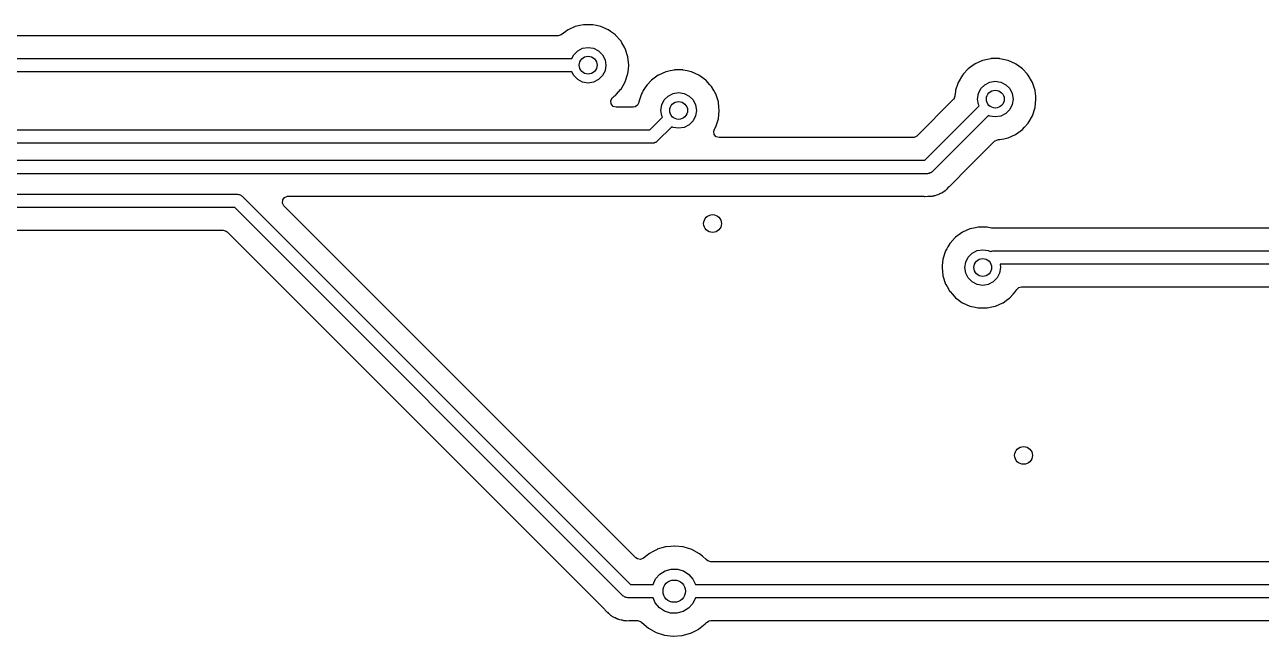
# Model space of a CAD drawing. Extents: x 51 to 243, y -135 to -54.
# Drawn here: x 197.91 to 225.68, y -89.79 to -76.05 of the extents above; entities that cross this region are included whole.
import ezdxf

# ---------------------------------------------------------------- set-up
doc = ezdxf.new("R2010")
doc.units = 0
doc.layers.add('BLACK', color=7, linetype='CONTINUOUS')

msp = doc.modelspace()

# ---------------------------------------------------------------- linework, layer by layer
at = {"layer": 'BLACK', "linetype": 'CONTINUOUS'}
for p, q in [((210.377, -76.0734), (210.284, -76.0932)), ((210.464, -76.0549), (210.377, -76.0734)), ((210.471, -76.0535), (210.464, -76.0549)), ((210.464, -76.0549), (210.464, -76.0549)), ((210.661, -76.0535), (210.471, -76.0535)), ((210.668, -76.0549), (210.661, -76.0535)), ((210.755, -76.0734), (210.668, -76.0549)), ((210.668, -76.0549), (210.668, -76.0549)), ((210.848, -76.0932), (210.755, -76.0734)), ((209.886, -76.3035), (197.002, -76.3035)), ((209.893, -76.3033), (209.886, -76.3035)), ((209.96, -76.2794), (209.893, -76.3033)), ((210.065, -76.203), (209.96, -76.2793)), ((209.96, -76.2793), (209.96, -76.2794)), ((210.104, -76.1748), (210.065, -76.203)), ((210.109, -76.1709), (210.104, -76.1748)), ((210.104, -76.1748), (210.104, -76.1748)), ((210.115, -76.1682), (210.109, -76.1709)), ((210.278, -76.0959), (210.115, -76.1682)), ((210.115, -76.1682), (210.115, -76.1682)), ((210.284, -76.0932), (210.278, -76.0959)), ((210.278, -76.0959), (210.278, -76.0959)), ((210.854, -76.0959), (210.848, -76.0932)), ((211.017, -76.1682), (210.854, -76.0959)), ((210.854, -76.0959), (210.854, -76.0959)), ((211.023, -76.1709), (211.017, -76.1682)), ((211.017, -76.1682), (211.017, -76.1682)), ((211.07, -76.2055), (211.023, -76.1709)), ((211.177, -76.2831), (211.07, -76.2055)), ((211.182, -76.288), (211.177, -76.2831)), ((211.29, -76.4086), (211.182, -76.288)), ((211.182, -76.288), (211.182, -76.288)), ((210.242, -76.7269), (210.331, -76.6384)), ((210.331, -76.6384), (210.442, -76.5816)), ((210.442, -76.5816), (210.566, -76.562)), ((210.566, -76.562), (210.69, -76.5816)), ((210.69, -76.5816), (210.801, -76.6384)), ((210.801, -76.6384), (210.89, -76.7269)), ((211.305, -76.4251), (211.29, -76.4086)), ((211.324, -76.4584), (211.305, -76.4251)), ((211.39, -76.572), (211.324, -76.4584)), ((211.401, -76.5904), (211.39, -76.572)), ((211.46, -76.7721), (211.401, -76.5904)), ((195.134, -76.812), (210.199, -76.812)), ((210.199, -76.812), (210.242, -76.7269)), ((210.89, -76.7269), (210.946, -76.8384)), ((210.946, -76.8384), (210.966, -76.962)), ((211.46, -76.7786), (211.46, -76.7721)), ((211.479, -76.9554), (211.46, -76.7786)), ((211.46, -76.7786), (211.46, -76.7786)), ((219.422, -76.8579), (219.259, -76.9302)), ((219.428, -76.8552), (219.422, -76.8579)), ((219.422, -76.8579), (219.422, -76.8579)), ((219.532, -76.8331), (219.428, -76.8552)), ((219.608, -76.8169), (219.532, -76.8331)), ((219.615, -76.8155), (219.608, -76.8169)), ((219.608, -76.8169), (219.608, -76.8169)), ((219.805, -76.8155), (219.615, -76.8155)), ((219.812, -76.8169), (219.805, -76.8155)), ((219.888, -76.8331), (219.812, -76.8169)), ((219.812, -76.8169), (219.812, -76.8169)), ((219.992, -76.8552), (219.888, -76.8331)), ((219.998, -76.8579), (219.992, -76.8552)), ((220.161, -76.9302), (219.998, -76.8579)), ((219.998, -76.8579), (219.998, -76.8579)), ((210.199, -77.112), (195.072, -77.112)), ((210.242, -77.1971), (210.199, -77.112)), ((210.331, -77.2856), (210.242, -77.1971)), ((210.89, -77.1971), (210.801, -77.2856)), ((210.946, -77.0856), (210.89, -77.1971)), ((210.966, -76.962), (210.946, -77.0856)), ((211.401, -77.3336), (211.46, -77.1519)), ((211.46, -77.1519), (211.464, -77.1078)), ((211.464, -77.1078), (211.479, -76.9686)), ((211.48, -76.962), (211.479, -76.9554)), ((211.479, -76.9686), (211.48, -76.962)), ((212.141, -77.1869), (211.987, -77.2991)), ((212.147, -77.1842), (212.141, -77.1869)), ((212.31, -77.1119), (212.147, -77.1842)), ((212.147, -77.1842), (212.147, -77.1842)), ((212.316, -77.1092), (212.31, -77.1119)), ((212.31, -77.1119), (212.31, -77.1119)), ((212.409, -77.0894), (212.316, -77.1092)), ((212.496, -77.0709), (212.409, -77.0894)), ((212.503, -77.0695), (212.496, -77.0709)), ((212.496, -77.0709), (212.496, -77.0709)), ((212.693, -77.0695), (212.503, -77.0695)), ((212.7, -77.0709), (212.693, -77.0695)), ((212.787, -77.0894), (212.7, -77.0709)), ((212.7, -77.0709), (212.7, -77.0709)), ((212.88, -77.1092), (212.787, -77.0894)), ((212.886, -77.1119), (212.88, -77.1092)), ((213.049, -77.1842), (212.886, -77.1119)), ((212.886, -77.1119), (212.886, -77.1119)), ((213.055, -77.1869), (213.049, -77.1842)), ((213.049, -77.1842), (213.049, -77.1842)), ((213.209, -77.2991), (213.055, -77.1869)), ((218.971, -77.1871), (218.875, -77.3524)), ((218.997, -77.1582), (218.971, -77.1871)), ((219.094, -77.05), (218.997, -77.1582)), ((219.099, -77.0451), (219.094, -77.05)), ((219.094, -77.05), (219.094, -77.05)), ((219.213, -76.962), (219.099, -77.0451)), ((219.248, -76.9368), (219.213, -76.962)), ((219.253, -76.9329), (219.248, -76.9368)), ((219.248, -76.9368), (219.248, -76.9368)), ((219.259, -76.9302), (219.253, -76.9329)), ((219.259, -76.9302), (219.259, -76.9302)), ((220.167, -76.9329), (220.161, -76.9302)), ((220.161, -76.9302), (220.161, -76.9302)), ((220.172, -76.9368), (220.167, -76.9329)), ((220.207, -76.962), (220.172, -76.9368)), ((220.172, -76.9368), (220.172, -76.9368)), ((220.321, -77.0451), (220.207, -76.962)), ((220.326, -77.05), (220.321, -77.0451)), ((220.423, -77.1582), (220.326, -77.05)), ((220.326, -77.05), (220.326, -77.05)), ((220.449, -77.1871), (220.423, -77.1582)), ((220.545, -77.3524), (220.449, -77.1871)), ((210.442, -77.3424), (210.331, -77.2856)), ((210.566, -77.362), (210.442, -77.3424)), ((210.69, -77.3424), (210.566, -77.362)), ((210.801, -77.2856), (210.69, -77.3424)), ((211.305, -77.4989), (211.401, -77.3336)), ((211.859, -77.4411), (211.805, -77.5341)), ((211.894, -77.4024), (211.859, -77.4411)), ((211.982, -77.304), (211.894, -77.4024)), ((211.987, -77.2991), (211.982, -77.304)), ((211.982, -77.304), (211.982, -77.304)), ((213.214, -77.304), (213.209, -77.2991)), ((213.302, -77.4024), (213.214, -77.304)), ((213.214, -77.304), (213.214, -77.304)), ((213.337, -77.4411), (213.302, -77.4024)), ((213.391, -77.5341), (213.337, -77.4411)), ((218.862, -77.3951), (218.819, -77.5255)), ((218.875, -77.3524), (218.862, -77.3951)), ((219.386, -77.4889), (219.475, -77.4004)), ((219.475, -77.4004), (219.586, -77.3436)), ((219.586, -77.3436), (219.71, -77.324)), ((219.71, -77.324), (219.834, -77.3436)), ((219.834, -77.3436), (219.945, -77.4004)), ((219.945, -77.4004), (220.034, -77.4889)), ((220.604, -77.5341), (220.545, -77.3524)), ((211.074, -77.7631), (211.103, -77.6985)), ((211.103, -77.6985), (211.125, -77.6791)), ((211.125, -77.6791), (211.151, -77.6598)), ((211.151, -77.6598), (211.177, -77.6409)), ((211.177, -77.6409), (211.2, -77.6158)), ((211.2, -77.6158), (211.301, -77.5039)), ((211.301, -77.5039), (211.305, -77.4989)), ((211.301, -77.5039), (211.301, -77.5039)), ((211.763, -77.6064), (211.704, -77.7881)), ((211.778, -77.5815), (211.763, -77.6064)), ((211.805, -77.5341), (211.778, -77.5815)), ((212.218, -77.8544), (212.274, -77.7429)), ((212.274, -77.7429), (212.363, -77.6544)), ((212.363, -77.6544), (212.474, -77.5976)), ((212.474, -77.5976), (212.598, -77.578)), ((212.598, -77.578), (212.722, -77.5976)), ((212.722, -77.5976), (212.833, -77.6544)), ((212.833, -77.6544), (212.922, -77.7429)), ((212.922, -77.7429), (212.978, -77.8544)), ((213.418, -77.5815), (213.391, -77.5341)), ((213.433, -77.6064), (213.418, -77.5815)), ((213.492, -77.7881), (213.433, -77.6064)), ((218.767, -77.7357), (217.95, -78.5526)), ((218.776, -77.7254), (218.767, -77.7357)), ((218.803, -77.6598), (218.776, -77.7254)), ((218.805, -77.6409), (218.803, -77.6598)), ((218.814, -77.5608), (218.805, -77.6409)), ((218.816, -77.5406), (218.814, -77.5608)), ((218.819, -77.5255), (218.816, -77.5341)), ((218.816, -77.5341), (218.816, -77.5406)), ((218.816, -77.5406), (218.816, -77.5406)), ((219.31, -77.724), (219.33, -77.6004)), ((219.33, -77.8476), (219.31, -77.724)), ((219.33, -77.6004), (219.386, -77.4889)), ((220.034, -77.4889), (220.09, -77.6004)), ((220.09, -77.6004), (220.11, -77.724)), ((220.11, -77.724), (220.09, -77.8476)), ((220.604, -77.5406), (220.604, -77.5341)), ((220.617, -77.6598), (220.604, -77.5406)), ((220.604, -77.5406), (220.604, -77.5406)), ((220.605, -77.9031), (220.623, -77.7306)), ((220.624, -77.724), (220.617, -77.6598)), ((220.623, -77.7306), (220.624, -77.724)), ((211.084, -77.8334), (211.074, -77.7631)), ((211.131, -77.887), (211.084, -77.8334)), ((211.199, -77.907), (211.131, -77.887)), ((211.579, -77.907), (211.199, -77.907)), ((211.619, -77.9005), (211.579, -77.907)), ((211.677, -77.8598), (211.619, -77.9005)), ((211.701, -77.8008), (211.677, -77.8598)), ((211.702, -77.8011), (211.701, -77.8008)), ((211.704, -77.7946), (211.702, -77.8011)), ((211.704, -77.7881), (211.704, -77.7946)), ((212.198, -77.978), (212.218, -77.8544)), ((212.218, -78.1016), (212.198, -77.978)), ((212.978, -77.8544), (212.998, -77.978)), ((212.998, -77.978), (212.978, -78.1016)), ((213.492, -77.7946), (213.492, -77.7881)), ((213.504, -77.9037), (213.492, -77.7946)), ((213.492, -77.7946), (213.492, -77.7946)), ((213.492, -78.1679), (213.512, -77.978)), ((213.512, -77.978), (213.504, -77.9037)), ((218.124, -79.098), (219.345, -77.8772)), ((219.345, -77.8772), (219.33, -77.8476)), ((220.034, -77.9591), (219.945, -78.0476)), ((220.09, -77.8476), (220.034, -77.9591)), ((220.545, -78.0956), (220.604, -77.9139)), ((220.604, -77.9139), (220.605, -77.9031)), ((211.948, -78.4155), (212.233, -78.1312)), ((212.233, -78.1312), (212.218, -78.1016)), ((212.833, -78.3016), (212.722, -78.3584)), ((212.922, -78.2131), (212.833, -78.3016)), ((212.978, -78.1016), (212.922, -78.2131)), ((213.433, -78.3496), (213.492, -78.1679)), ((219.557, -78.0893), (218.292, -79.3541)), ((219.586, -78.1044), (219.557, -78.0893)), ((219.71, -78.124), (219.586, -78.1044)), ((219.834, -78.1044), (219.71, -78.124)), ((219.945, -78.0476), (219.834, -78.1044)), ((220.364, -78.3553), (220.445, -78.2659)), ((220.445, -78.2659), (220.449, -78.2609)), ((220.445, -78.2659), (220.445, -78.2659)), ((220.449, -78.2609), (220.545, -78.0956)), ((143.899, -78.4155), (211.948, -78.4155)), ((212.445, -78.3433), (212.117, -78.6716)), ((212.474, -78.3584), (212.445, -78.3433)), ((212.598, -78.378), (212.474, -78.3584)), ((212.722, -78.3584), (212.598, -78.378)), ((213.388, -78.4456), (213.403, -78.4005)), ((213.398, -78.5158), (213.388, -78.4456)), ((213.444, -78.5695), (213.398, -78.5158)), ((213.403, -78.4005), (213.433, -78.3496)), ((213.512, -78.5895), (213.444, -78.5695)), ((217.861, -78.5895), (213.512, -78.5895)), ((217.888, -78.5866), (217.861, -78.5895)), ((217.95, -78.5526), (217.888, -78.5866)), ((219.992, -78.5928), (219.998, -78.5901)), ((219.998, -78.5901), (220.161, -78.5178)), ((220.161, -78.5178), (220.167, -78.5151)), ((220.161, -78.5178), (220.161, -78.5178)), ((220.167, -78.5151), (220.321, -78.4029)), ((220.321, -78.4029), (220.364, -78.3553)), ((212.01, -78.7155), (143.836, -78.7155)), ((212.03, -78.7104), (212.01, -78.7155)), ((212.049, -78.7104), (212.03, -78.7104)), ((212.066, -78.7005), (212.049, -78.7104)), ((212.085, -78.6954), (212.066, -78.7005)), ((212.099, -78.6815), (212.085, -78.6954)), ((212.117, -78.6716), (212.099, -78.6815)), ((219.149, -79.2162), (219.696, -78.6694)), ((219.696, -78.6694), (219.758, -78.6354)), ((219.758, -78.6354), (219.785, -78.6325)), ((219.785, -78.6325), (219.805, -78.6325)), ((219.805, -78.6325), (219.812, -78.6311)), ((219.812, -78.6311), (219.899, -78.6126)), ((219.812, -78.6311), (219.812, -78.6311)), ((219.899, -78.6126), (219.992, -78.5928)), ((111.619, -79.098), (218.124, -79.098)), ((218.186, -79.398), (111.619, -79.398)), ((218.205, -79.3929), (218.186, -79.398)), ((218.225, -79.3929), (218.205, -79.3929)), ((218.242, -79.383), (218.225, -79.3929)), ((218.261, -79.3779), (218.242, -79.383)), ((218.275, -79.3639), (218.261, -79.3779)), ((218.292, -79.3541), (218.275, -79.3639)), ((218.678, -79.6875), (219.149, -79.2162)), ((218.64, -79.7318), (218.67, -79.6962)), ((218.67, -79.6962), (218.678, -79.6875)), ((107.301, -79.86), (202.692, -79.86)), ((202.692, -79.86), (202.711, -79.8651)), ((202.711, -79.8651), (202.731, -79.8651)), ((202.731, -79.8651), (202.748, -79.875)), ((202.748, -79.875), (202.767, -79.8801)), ((202.767, -79.8801), (202.781, -79.8941)), ((202.781, -79.8941), (202.798, -79.9039)), ((202.798, -79.9039), (211.517, -88.623)), ((203.706, -79.9885), (203.748, -79.9316)), ((203.748, -79.9316), (203.815, -79.9068)), ((203.815, -79.9068), (203.824, -79.9065)), ((203.824, -79.9065), (218.104, -79.9065)), ((218.104, -79.9065), (218.116, -79.9071)), ((218.116, -79.9071), (218.116, -79.9071)), ((218.116, -79.9071), (218.124, -79.9088)), ((218.124, -79.9088), (218.194, -79.9066)), ((218.194, -79.9066), (218.198, -79.9065)), ((218.198, -79.9065), (218.227, -79.9065)), ((218.227, -79.9065), (218.232, -79.9059)), ((218.232, -79.9059), (218.244, -79.905)), ((218.244, -79.905), (218.29, -79.9036)), ((218.29, -79.9036), (218.31, -79.8976)), ((218.31, -79.8976), (218.33, -79.8936)), ((218.33, -79.8936), (218.337, -79.8927)), ((218.337, -79.8927), (218.343, -79.8919)), ((218.343, -79.8919), (218.351, -79.8909)), ((218.343, -79.8919), (218.343, -79.8919)), ((218.351, -79.8909), (218.358, -79.888)), ((218.358, -79.888), (218.394, -79.8739)), ((218.358, -79.888), (218.358, -79.888)), ((218.394, -79.8739), (218.405, -79.87)), ((218.405, -79.87), (218.45, -79.8571)), ((218.45, -79.8571), (218.468, -79.8462)), ((218.468, -79.8462), (218.486, -79.8375)), ((218.486, -79.8375), (218.506, -79.8296)), ((218.506, -79.8296), (218.543, -79.8025)), ((218.543, -79.8025), (218.553, -79.796)), ((218.553, -79.796), (218.586, -79.7765)), ((218.586, -79.7765), (218.593, -79.7725)), ((218.586, -79.7765), (218.586, -79.7765)), ((218.593, -79.7725), (218.608, -79.7573)), ((218.608, -79.7573), (218.623, -79.7444)), ((218.623, -79.7444), (218.634, -79.7365)), ((218.634, -79.7365), (218.64, -79.7318)), ((202.63, -80.16), (107.301, -80.16)), ((211.349, -88.8791), (202.63, -80.16)), ((203.701, -80.0593), (203.706, -79.9885)), ((203.735, -80.1216), (203.701, -80.0593)), ((205.119, -81.5057), (203.735, -80.1216)), ((143.05, -80.6685), (202.367, -80.6685)), ((202.367, -80.6685), (202.435, -80.6885)), ((202.435, -80.6885), (202.456, -80.7054)), ((202.456, -80.7054), (210.931, -89.1806)), ((218.971, -80.7146), (218.816, -80.8269)), ((218.977, -80.7119), (218.971, -80.7146)), ((219.139, -80.6396), (218.977, -80.7119)), ((218.977, -80.7119), (218.977, -80.7119)), ((219.145, -80.637), (219.139, -80.6396)), ((219.139, -80.6396), (219.139, -80.6396)), ((219.262, -80.6121), (219.145, -80.637)), ((219.326, -80.5986), (219.262, -80.6121)), ((219.332, -80.5973), (219.326, -80.5986)), ((219.326, -80.5986), (219.326, -80.5986)), ((219.523, -80.5973), (219.332, -80.5973)), ((219.53, -80.5986), (219.523, -80.5973)), ((219.623, -80.6185), (219.53, -80.5986)), ((219.53, -80.5986), (219.53, -80.5986)), ((219.653, -80.6212), (219.623, -80.6185)), ((219.708, -80.6195), (219.653, -80.6212)), ((219.716, -80.6192), (219.708, -80.6195)), ((219.708, -80.6195), (219.708, -80.6195)), ((219.724, -80.6209), (219.716, -80.6192)), ((219.736, -80.6215), (219.724, -80.6209)), ((236.894, -80.6215), (219.736, -80.6215)), ((218.622, -81.0838), (218.593, -81.1342)), ((218.645, -81.0437), (218.622, -81.0838)), ((218.689, -80.9688), (218.645, -81.0437)), ((218.695, -80.9622), (218.689, -80.9688)), ((218.812, -80.8318), (218.695, -80.9622)), ((218.816, -80.8269), (218.812, -80.8318)), ((218.812, -80.8318), (218.812, -80.8318)), ((218.534, -81.3224), (218.519, -81.4634)), ((218.593, -81.1342), (218.534, -81.3158)), ((218.534, -81.3158), (218.534, -81.3224)), ((218.534, -81.3224), (218.534, -81.3224)), ((219.047, -81.3821), (219.104, -81.2706)), ((219.104, -81.2706), (219.193, -81.1821)), ((219.193, -81.1821), (219.304, -81.1253)), ((219.304, -81.1253), (219.428, -81.1058)), ((219.428, -81.1058), (219.551, -81.1253)), ((219.551, -81.1253), (219.593, -81.1463)), ((219.593, -81.1463), (219.598, -81.145)), ((219.598, -81.145), (219.615, -81.1351)), ((219.615, -81.1351), (219.634, -81.1351)), ((219.634, -81.1351), (219.653, -81.13)), ((219.653, -81.13), (237.296, -81.13)), ((211.639, -88.026), (205.119, -81.5057)), ((218.519, -81.4634), (218.514, -81.5057)), ((218.514, -81.5057), (218.515, -81.5123)), ((218.515, -81.5123), (218.533, -81.6869)), ((219.028, -81.5057), (219.047, -81.3821)), ((219.047, -81.6294), (219.028, -81.5057)), ((219.104, -81.7409), (219.047, -81.6294)), ((219.808, -81.6294), (219.751, -81.7409)), ((219.828, -81.5057), (219.808, -81.6294)), ((237.294, -81.43), (219.816, -81.43)), ((219.816, -81.43), (219.828, -81.5057)), ((218.533, -81.6869), (218.534, -81.6957)), ((218.534, -81.6957), (218.593, -81.8773)), ((218.593, -81.8773), (218.597, -81.883)), ((218.597, -81.883), (218.597, -81.883)), ((218.597, -81.883), (218.627, -81.9352)), ((219.193, -81.8294), (219.104, -81.7409)), ((219.304, -81.8862), (219.193, -81.8294)), ((219.428, -81.9057), (219.304, -81.8862)), ((219.551, -81.8862), (219.428, -81.9057)), ((219.663, -81.8294), (219.551, -81.8862)), ((219.751, -81.7409), (219.663, -81.8294)), ((218.627, -81.9352), (218.689, -82.0427)), ((218.689, -82.0427), (218.693, -82.0476)), ((218.693, -82.0476), (218.693, -82.0476)), ((218.693, -82.0476), (218.746, -82.1061)), ((218.746, -82.1061), (218.816, -82.1846)), ((218.816, -82.1846), (218.892, -82.2396)), ((219.963, -82.2396), (220.039, -82.1846)), ((220.039, -82.1846), (220.11, -82.1061)), ((220.11, -82.1061), (220.162, -82.0476)), ((220.162, -82.0476), (220.167, -82.0427)), ((220.162, -82.0476), (220.162, -82.0476)), ((220.167, -82.0427), (220.173, -82.0325)), ((220.173, -82.0325), (220.191, -82.0015)), ((220.191, -82.0015), (220.242, -81.9525)), ((220.242, -81.9525), (220.3, -81.9385)), ((220.3, -81.9385), (236.894, -81.9385)), ((218.892, -82.2396), (218.938, -82.2728)), ((218.938, -82.2728), (218.971, -82.2969)), ((218.971, -82.2969), (218.977, -82.2996)), ((218.977, -82.2996), (218.977, -82.2996)), ((218.977, -82.2996), (219.139, -82.3719)), ((219.139, -82.3719), (219.145, -82.3745)), ((219.145, -82.3745), (219.224, -82.3912)), ((219.224, -82.3912), (219.326, -82.4129)), ((219.326, -82.4129), (219.326, -82.4129)), ((219.326, -82.4129), (219.332, -82.4142)), ((219.332, -82.4142), (219.523, -82.4142)), ((219.523, -82.4142), (219.53, -82.4129)), ((219.53, -82.4129), (219.632, -82.3912)), ((219.53, -82.4129), (219.53, -82.4129)), ((219.632, -82.3912), (219.71, -82.3745)), ((219.71, -82.3745), (219.716, -82.3719)), ((219.716, -82.3719), (219.878, -82.2996)), ((219.878, -82.2996), (219.885, -82.2969)), ((219.878, -82.2996), (219.878, -82.2996)), ((219.885, -82.2969), (219.918, -82.2728)), ((219.918, -82.2728), (219.963, -82.2396)), ((211.672, -88.0495), (211.639, -88.026)), ((211.944, -87.925), (211.807, -88.0351)), ((212.023, -87.8837), (211.944, -87.925)), ((212.114, -87.8363), (212.023, -87.8837)), ((212.119, -87.8334), (212.114, -87.8363)), ((212.114, -87.8363), (212.114, -87.8363)), ((212.22, -87.8038), (212.119, -87.8334)), ((212.303, -87.7793), (212.22, -87.8038)), ((212.309, -87.7776), (212.303, -87.7793)), ((212.303, -87.7793), (212.303, -87.7793)), ((212.315, -87.777), (212.309, -87.7776)), ((212.424, -87.7672), (212.315, -87.777)), ((212.315, -87.777), (212.315, -87.777)), ((212.506, -87.7596), (212.424, -87.7672)), ((212.512, -87.7603), (212.506, -87.7596)), ((212.697, -87.7797), (212.512, -87.7603)), ((212.512, -87.7603), (212.512, -87.7603)), ((212.703, -87.7803), (212.697, -87.7797)), ((212.697, -87.7797), (212.697, -87.7797)), ((212.892, -87.8388), (212.703, -87.7803)), ((213.066, -87.9329), (212.892, -87.8388)), ((213.07, -87.9368), (213.066, -87.9329)), ((213.136, -87.9908), (213.07, -87.9368)), ((213.07, -87.9368), (213.07, -87.9368)), ((213.218, -88.0589), (213.136, -87.9908)), ((211.742, -88.0622), (211.672, -88.0495)), ((211.807, -88.0351), (211.742, -88.0622)), ((212.295, -88.3166), (212.431, -88.2776)), ((212.431, -88.2776), (212.573, -88.2785)), ((212.573, -88.2785), (212.709, -88.3191)), ((213.222, -88.0637), (213.218, -88.0589)), ((213.226, -88.0681), (213.222, -88.0637)), ((213.222, -88.0637), (213.222, -88.0637)), ((213.255, -88.0945), (213.226, -88.0681)), ((213.323, -88.1145), (213.255, -88.0945)), ((228.44, -88.1145), (213.323, -88.1145)), ((212.023, -88.623), (212.081, -88.4985)), ((212.081, -88.4985), (212.175, -88.3922)), ((212.175, -88.3922), (212.295, -88.3166)), ((212.709, -88.3191), (212.828, -88.3962)), ((212.828, -88.3962), (212.92, -88.5036)), ((212.92, -88.5036), (212.975, -88.623)), ((211.517, -88.623), (212.023, -88.623)), ((212.975, -88.623), (228.787, -88.623)), ((211.366, -88.8889), (211.349, -88.8791)), ((211.38, -88.9029), (211.366, -88.8889)), ((211.399, -88.908), (211.38, -88.9029)), ((211.416, -88.9179), (211.399, -88.908)), ((211.436, -88.9179), (211.416, -88.9179)), ((211.455, -88.923), (211.436, -88.9179)), ((212.024, -88.923), (211.455, -88.923)), ((212.075, -89.0372), (212.024, -88.923)), ((212.166, -89.1457), (212.075, -89.0372)), ((212.914, -89.0526), (212.818, -89.1577)), ((212.975, -88.925), (212.914, -89.0526)), ((212.976, -88.923), (212.975, -88.925)), ((228.788, -88.923), (212.976, -88.923)), ((210.931, -89.1806), (210.939, -89.1894)), ((210.939, -89.1894), (210.939, -89.1894)), ((210.939, -89.1894), (210.944, -89.1961)), ((210.944, -89.1961), (210.949, -89.2015)), ((210.949, -89.2015), (210.995, -89.2446)), ((210.995, -89.2446), (210.998, -89.2474)), ((210.998, -89.2474), (211.019, -89.2679)), ((211.019, -89.2679), (211.022, -89.2704)), ((211.022, -89.2704), (211.022, -89.2706)), ((211.022, -89.2706), (211.031, -89.2783)), ((211.031, -89.2783), (211.065, -89.31)), ((211.065, -89.31), (211.072, -89.3138)), ((211.072, -89.3138), (211.072, -89.3138)), ((211.072, -89.3138), (211.084, -89.3203)), ((211.084, -89.3203), (211.1, -89.3312)), ((211.1, -89.3312), (211.111, -89.3394)), ((211.111, -89.3394), (211.111, -89.3394)), ((211.111, -89.3394), (211.117, -89.3443)), ((211.117, -89.3443), (211.16, -89.3627)), ((211.16, -89.3627), (211.17, -89.3679)), ((211.17, -89.3679), (211.211, -89.3901)), ((211.211, -89.3901), (211.218, -89.3921)), ((211.218, -89.3921), (211.218, -89.3921)), ((211.218, -89.3921), (211.231, -89.3955)), ((211.231, -89.3955), (211.25, -89.4019)), ((211.25, -89.4019), (211.27, -89.4104)), ((211.27, -89.4104), (211.278, -89.4116)), ((211.278, -89.4116), (211.315, -89.4176)), ((211.315, -89.4176), (211.327, -89.42)), ((211.327, -89.42), (211.364, -89.4295)), ((212.284, -89.2243), (212.166, -89.1457)), ((212.419, -89.2666), (212.284, -89.2243)), ((212.561, -89.2692), (212.419, -89.2666)), ((212.698, -89.2319), (212.561, -89.2692)), ((212.818, -89.1577), (212.698, -89.2319)), ((211.364, -89.4295), (211.364, -89.4295)), ((211.364, -89.4295), (211.372, -89.4315)), ((211.372, -89.4315), (211.393, -89.4315)), ((211.393, -89.4315), (211.413, -89.4331)), ((211.413, -89.4331), (211.434, -89.4364)), ((211.434, -89.4364), (211.48, -89.4321)), ((211.48, -89.4321), (211.492, -89.4315)), ((211.492, -89.4315), (211.673, -89.4315)), ((211.673, -89.4315), (211.742, -89.4515)), ((211.742, -89.4515), (211.764, -89.47)), ((211.764, -89.47), (211.766, -89.4721)), ((211.766, -89.4721), (211.77, -89.477)), ((211.77, -89.477), (211.921, -89.6051)), ((211.921, -89.6051), (212.093, -89.7016)), ((212.871, -89.715), (213.036, -89.6314)), ((213.036, -89.6314), (213.042, -89.6286)), ((213.036, -89.6314), (213.036, -89.6314)), ((213.042, -89.6286), (213.198, -89.5069)), ((213.198, -89.5069), (213.225, -89.4752)), ((213.225, -89.4752), (213.285, -89.4367)), ((213.285, -89.4367), (213.321, -89.4315)), ((213.321, -89.4315), (228.437, -89.4315)), ((212.093, -89.7016), (212.281, -89.7627)), ((212.281, -89.7627), (212.478, -89.7862)), ((212.478, -89.7862), (212.484, -89.7857)), ((212.484, -89.7857), (212.669, -89.7715)), ((212.484, -89.7857), (212.484, -89.7857)), ((212.669, -89.7715), (212.675, -89.771)), ((212.669, -89.7715), (212.669, -89.7715)), ((212.675, -89.771), (212.865, -89.7178)), ((212.865, -89.7178), (212.871, -89.715)), ((212.871, -89.715), (212.871, -89.715))]:
    msp.add_line(p, q, dxfattribs=at)
at = {"layer": 'BLACK'}
for centre, radius in [((210.566, -76.962), 0.2), ((219.71, -77.724), 0.2), ((212.598, -77.978), 0.2), ((213.36, -80.518), 0.2), ((219.428, -81.5057), 0.2), ((220.345, -85.725), 0.2), ((212.499, -88.773), 0.25)]:
    msp.add_circle(centre, radius, dxfattribs=at)

doc.saveas('drawing.dxf')
